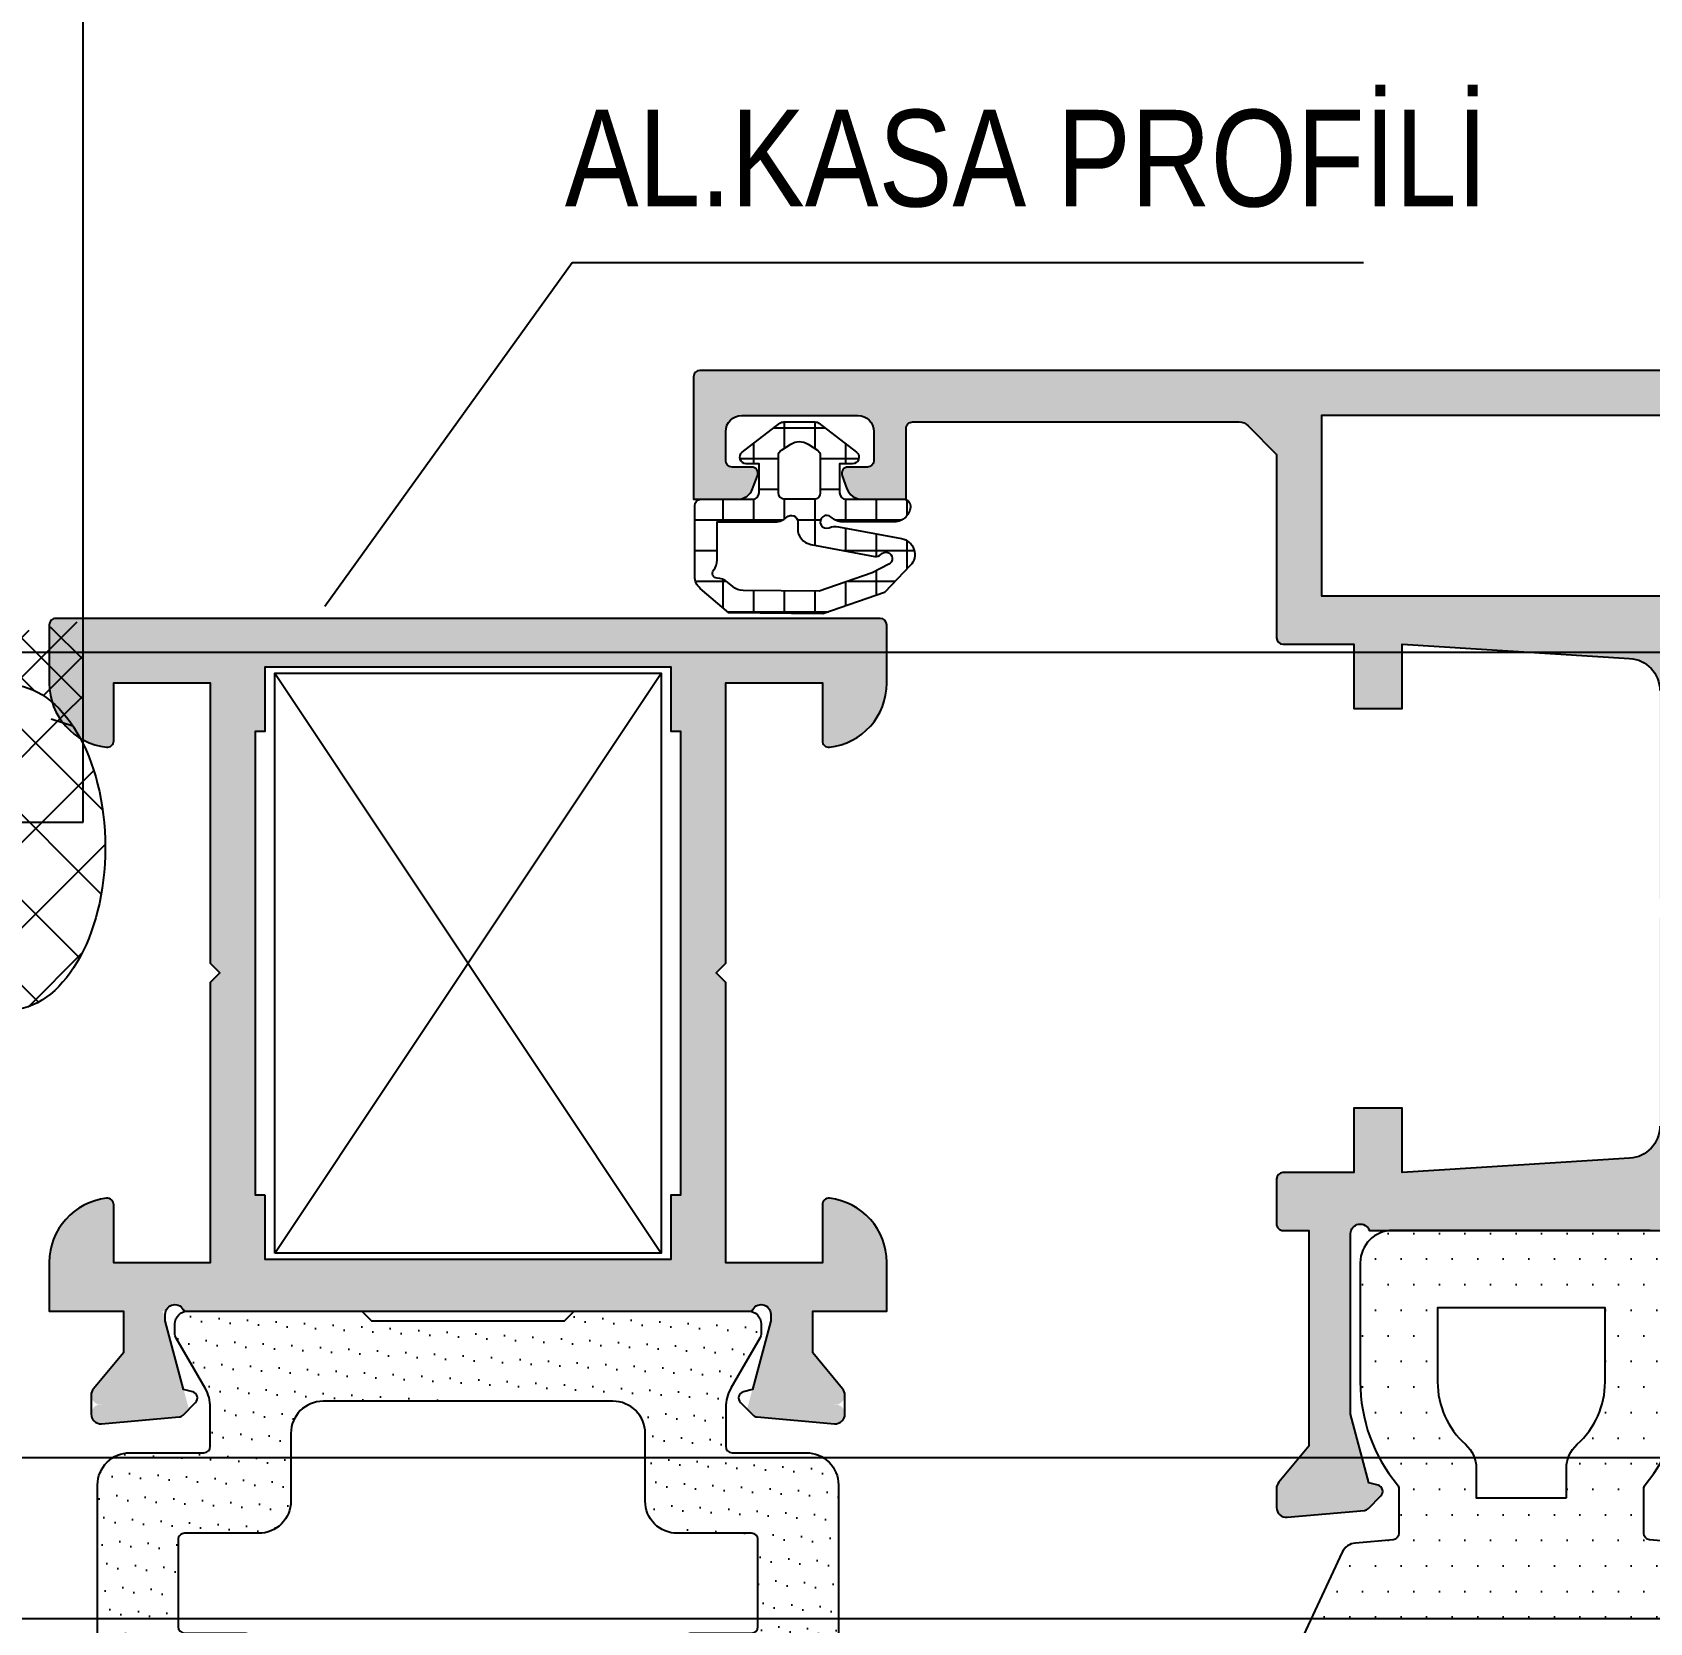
# Model space of a CAD drawing. Header units: inches. Extents: x 21 to 32698, y 13 to 3712.
# Drawn here: x 9765.4 to 9770.42, y 966.57 to 971.51 of the extents above; entities that cross this region are included whole.
import ezdxf

# ---------------------------------------------------------------- set-up
doc = ezdxf.new("R2010")
doc.units = ezdxf.units.IN
doc.header["$MEASUREMENT"] = 0
doc.set_wipeout_variables(frame=1)
for name, color, linetype, lineweight in [('Z_MİM_-KM-GLAZ', 8, 'Continuous', 25), ('Z_MİM_-KM-IZO-THERMAL', 8, 'Continuous', 25), ('Z_MİM_-KM-PAINT', 8, 'Continuous', 25), ('Z_MİM_-KM-WALL-PLASTER', 8, 'Continuous', 25), ('Z_MİM_1', 8, 'Continuous', 25), ('Z_MİM_aksesuar_k', 8, 'Continuous', 25), ('Z_MİM_ALUMINIUM', 8, 'Continuous', 25), ('Z_MİM_fitiller_k', 8, 'Continuous', 25), ('Z_MİM_hatch_k', 8, 'Continuous', 25), ('Z_MİM_MYM.YAZI', 8, 'Continuous', 25), ('Z_MİM_PROFIL', 8, 'Continuous', 25)]:
    doc.layers.add(name, color=color, linetype=linetype, lineweight=lineweight)
doc.styles.get("Standard").update_dxf_attribs({"font": 'arial.ttf'})

# ---------------------------------------------------------------- blocks, each defined once
blk = doc.blocks.new('ANK-1')
for points in [[(65, -130.2737574382918), (65, -5)], [(60, -130.2737574382918), (65, -130.2737574382918)]]:
    blk.add_lwpolyline(points)
blk = doc.blocks.new('*U220')
blk.add_lwpolyline([(24.5656046885997, 0), (0, 0), (-7.675635083337912, -10.66724873635096)])
blk = doc.blocks.new('-KM-AL1 150_900')
blk.add_wipeout([(151.48787765189405, -34.020015651829965), (151.72578753232278, -15.47991156819623), (149.45002251653852, -15.450016401351206), (149.45002251649908, 7.149983598684599), (9.450022516542688, 7.149983599164699), (9.450022516542688, -15.450016401351206), (7.397848611566587, -15.450016401351206), (7.567335590771805, -34.0610793052372)])
at = {"layer": 'Z_MİM_1'}
h = blk.add_hatch(dxfattribs=at)
h.set_pattern_fill('ANSI37', color=256, scale=0.7000000000000001, angle=-1.27e-14, style=0)
h.set_pattern_definition([(44.99999999999999, (9420.429662722381, -13506.58950068867), (-0.0618718433538229, 0.0618718433538229), []), (134.9999999999999, (9420.429662722381, -13506.58950068867), (-0.0618718433538229, -0.0618718433538229), [])])
edge = h.paths.add_edge_path()
edge.add_line((17.69353063370363, -27.8511149832093), (17.69353063370363, -28.86111498321863))
edge.add_line((17.69353063370363, -28.86111498319497), (17.82239042192959, -28.86111498319497))
edge.add_ellipse((18.06146685888961, -28.55605310115971), major_axis=(1e-16, 0.504999999998836), ratio=0.5940594059419638, start_angle=332.17248997914265, end_angle=501.9142660721264, ccw=False)
edge.add_line((18.26073407319199, -28.1785486563158), (18.29353063369926, -28.15662190588682))
edge.add_line((18.29353063370217, -28.15662190588682), (18.29353063370217, -27.85111498318638))
edge.add_arc((17.99353063369926, -26.67995711612002), 1.208970946550559, 255.6322347219965, 284.3677652780036, ccw=False)
h = blk.add_hatch(dxfattribs=at)
h.set_pattern_fill('NET', color=256, scale=1.5, angle=44.99999999999999, style=0)
h.set_pattern_definition([(44.99999999999999, (9420.429662722381, -13506.58950068867), (-0.1325825214724776, 0.1325825214724777), []), (134.9999999999999, (9420.429662722381, -13506.58950068867), (-0.1325825214724777, -0.1325825214724776), [])])
edge = h.paths.add_edge_path()
edge.add_ellipse((18.06146685888961, -28.55605310115971), major_axis=(1e-16, 0.504999999998836), ratio=0.5940594059419638, start_angle=0, end_angle=360)
at = {"layer": 'Z_MİM_hatch_k'}
h = blk.add_hatch(color=256, dxfattribs=at)
h.paths.add_polyline_path([(21.99767276922648, -29.58525711885159, -0.4142135623743853), (22.01767276921601, -29.56525711883296), (22.237672769239, -29.56525711883296), (22.237672769239, -29.36525711883314), (22.38767276924045, -29.36525711883314), (22.38767276924045, -29.56525711883296), (23.09391059785412, -29.52111725453779, 0.3960474615045025), (23.18767276923609, -29.4213119966953), (23.18767276923609, -28.77525711884209), (23.21767276922037, -28.7452571188378), (23.18767276923609, -28.7152571188335), (23.18767276923609, -28.06920224098031, 0.3960474615045866), (23.09391059785412, -27.96939698313781), (22.38767276924045, -27.92525711884264), (22.38767276924045, -28.12525711884246), (22.237672769239, -28.12525711884246), (22.237672769239, -27.92525711884264), (22.01767276921601, -27.92525711884264, -0.4142135623733866), (21.99767276922648, -27.90525711882401), (21.99767276922648, -27.33590314062804), (21.91006507478596, -27.24715615651077, 0.2005918409503813), (21.88159867497597, -27.23525711885213), (20.86767276922183, -27.23525711885213, 0.4142135623729704), (20.84767276922503, -27.25525711882347), (20.84767276922503, -27.47525711884283), (20.7109175905207, -27.47525711884283, -0.3129018860482702), (20.66408398105705, -27.4427674878898), (20.64893932543055, -27.40226126646577, -0.5233430778442651), (20.66767276921746, -27.37525711884245), (20.72767276922968, -27.37525711884245, 0.4142135623730534), (20.74767276922648, -27.35525711882383), (20.74767276922648, -27.26525711883278, 0.4142135623731284), (20.69767276922357, -27.21525711883352), (20.33767276923754, -27.21525711883352, 0.4142135623730951), (20.28767276923463, -27.26525711883278), (20.28767276923463, -27.35525711882383, 0.4142135623730533), (20.30767276923143, -27.37525711884245), (20.36767276922183, -27.37525711884245, -0.5233430778442015), (20.38640621300146, -27.40226126646577), (20.37126155738224, -27.4427674878898, -0.3129018860484408), (20.32442794791859, -27.47525711884283), (20.21267276923754, -27.47525711884283), (20.18767276923609, -27.47525711884283), (20.18767276923609, -27.09525711883816, -0.4142135623730533), (20.20767276923288, -27.07525711884227), (25.11767276922183, -27.07525711884227, -0.4142135623733615), (25.21767276922037, -27.17525711884264), (25.21767276922037, -29.73525711885213, -0.4142135623727209), (25.19767276922357, -29.75525711882347), (25.09767276922503, -29.75525711882347, -0.4142135623736778), (25.07767276922823, -29.73525711885213), (25.07767276922823, -29.70525711882419), (24.81767276921893, -29.70525711882419, 0.4142135623736778), (24.79767276922212, -29.72525711884282), (24.79767276922212, -30.01525711883278, 0.4142135623730533), (24.81767276921893, -30.03525711885141), (25.07767276922823, -30.03525711885141), (25.07767276922823, -29.9652571188335, -0.5773502691897316), (25.10767276923434, -29.94793661076528), (25.20767276923289, -30.00567163769574, -0.2679491924312232), (25.21767276922037, -30.02299214574032), (25.21767276922037, -30.07525711884227, -0.4142135623730453), (25.11767276922183, -30.17525711884264), (24.04767276922212, -30.17525711884264, -0.4142135623731117), (23.99767276922649, -30.12525711884246), (23.99767276922649, -30.06525711883296, -0.4142135623731117), (24.04767276922212, -30.01525711883278), (24.24767276922648, -30.01525711883278, 0.4142135623730951), (24.29767276922212, -29.9652571188335), (24.29767276922212, -29.79525711883798, 0.4142135623730951), (24.24767276922648, -29.7452571188378), (23.41767276923929, -29.7452571188378), (23.41767276921746, -30.41527261662305), (23.51071940761176, -30.52692858269893, -0.1754523787632294), (23.517672769216, -30.54613411468927), (23.517672769216, -30.60525711882383, -0.4400105308894401), (23.48505809694325, -30.6351429597753), (23.24486254787189, -30.61412857221876, -0.1763269807094836), (23.23246352710703, -30.60834681387496), (23.19342258606048, -30.56930587282841, -0.5731460964500097), (23.20240051917062, -30.53598004344804), (23.23055585457769, -30.52843584407128), (23.28767276923463, -30.31527261662268), (23.28767276923463, -29.75525711882347, 0.8430389970997245), (23.22938849798811, -29.7452571188378), (22.28595704048348, -29.7452571188378, 0.8430389971046679), (22.2276727692297, -29.75525711882347), (22.2276727692297, -30.31527261662268), (22.28478968388663, -30.52843584407128), (22.31294501927187, -30.53598004344804, -0.5731460964762374), (22.32192295241111, -30.56930587282841), (22.28288201133546, -30.60834681387496, -0.1763269807102946), (22.2704829905706, -30.61412857221876), (22.03028744149924, -30.6351429597753, -0.4400105308908727), (21.99767276922648, -30.60525711882383), (21.99767276922648, -30.54613411468927, -0.1754523787637969), (22.00462613083074, -30.52692858269893), (22.09767276922503, -30.41527261662305), (22.09767276922503, -29.7452571188378), (22.01767276921601, -29.7452571188378, -0.4142135623731784), (21.99767276922648, -29.72525711884282)])
h.paths.add_polyline_path([(25.07767276922823, -29.56525711883296), (25.07767276922823, -27.31525711883296), (24.89767276922066, -27.31525711883296), (24.89767276922066, -27.21525711883352), (22.13767276924045, -27.21525711883352), (22.13767276924045, -27.77525711884209), (23.33767276923754, -27.77525711884209), (23.38767276924045, -27.77525711884209), (23.38767276924045, -27.92525711884264), (23.33767276923754, -27.92525711884264), (23.33767276923754, -28.40525711882401), (23.38767276924045, -28.44525711883762), (23.38767276924045, -29.04525711883798), (23.33767276923754, -29.08525711885159), (23.33767276923754, -29.51525711883278, 0.4142135623730951), (23.38767276924045, -29.56525711883296), (24.24767276922648, -29.56525711883296, -0.4142135623730951), (24.4576727692329, -29.77525711884209), (24.4576727692329, -30.01525711883278, 0.4142135623732617), (24.4776727692297, -30.03525711885141), (24.65767276922998, -30.03525711885141), (24.65767276922998, -29.72525711884282, -0.4142135623732793), (24.81767276921893, -29.56525711883296)], flags=16)
h = blk.add_hatch(dxfattribs=at)
h.set_pattern_fill('NET', color=256, scale=0.03, angle=180, style=0)
h.set_pattern_definition([(180, (171.1063982620908, -18.03430077853136), (0, -0.09525), []), (270, (171.1063982620908, -18.03430077853136), (0.09525, 0), [])])
h.paths.add_polyline_path([(20.63789631640975, -27.56049416987663), (20.8338569435582, -27.59751135530405, -0.5944865116578086), (20.86077207422932, -27.68113659406572), (20.78108018618514, -27.7647604013373), (20.58928265720897, -27.83080158671783), (20.29692671786325, -27.82831789649117), (20.20875192529638, -27.7523713635328, -0.2183144970100781), (20.19138258172461, -27.71448679857895), (20.19138258172461, -27.4952571188378, -0.4142135623729288), (20.21138258172141, -27.47525711884283), (20.3713825817249, -27.47525711884283, 0.4142135623730951), (20.3913825817217, -27.45525711882419), (20.3913825817217, -27.36499011936121), (20.3513684931022, -27.36499011936121, -0.7159756949307488), (20.33916751791549, -27.32914284184062), (20.45571752706019, -27.23940984127603, -0.1655176740834616), (20.4679185022178, -27.23525711885213), (20.5648466591083, -27.23525711885213, -0.1655176740834346), (20.57704763424408, -27.23940984127603), (20.69359764343244, -27.32914284184062, -0.7159756936610159), (20.68139666824572, -27.36499011936121), (20.6413825817217, -27.36499011936121), (20.6413825817217, -27.45525711882419, 0.4142135623734281), (20.6613825817185, -27.47525711884283), (20.84138258172607, -27.47525711884283, -0.4142135623730951), (20.86138258171559, -27.4952571188378, -0.4142135623726955), (20.81138258171995, -27.54525711883798), (20.65009625233506, -27.54525711883798, -0.1962615682792798), (20.61510354171332, -27.53097140454247, 1.871961859898707), (20.60896615438105, -27.56364801780274, -0.1487263861573224)])
h.paths.add_polyline_path([(20.45138258173393, -27.45525711882419), (20.45138258173393, -27.33947358192381, -0.2558587809014081), (20.46060921599565, -27.32262322314091), (20.48944916623441, -27.30418424890832, -0.2923544259045582), (20.54331599384022, -27.30418424848904), (20.5721559472222, -27.32262322395583, -0.255858784440365), (20.58138258171675, -27.33947358290152), (20.58138258171675, -27.45525711882419, -0.4142135623732618), (20.56138258171996, -27.47525711884283), (20.47138258173072, -27.47525711884283, -0.4142135623732617)], flags=16)
h.paths.add_polyline_path([(20.44211666263436, -27.54525711883798, 0.1962615682788122), (20.47710937324882, -27.53097140454247, -0.6644946977399512), (20.51110645747394, -27.54525711883798), (20.51110645747394, -27.56634218683939, 0.3605289811329698), (20.551825537681, -27.61547328215511), (20.75068678670505, -27.6530383983436, 0.267949192432615), (20.76956248132774, -27.64642718420783, -1.211390954129234), (20.79394874617719, -27.67721488425014), (20.74216868465737, -27.70412525809843), (20.57785788849287, -27.76070200237882), (20.34149551366863, -27.75869400171087, -0.1774617136564736), (20.30928961355676, -27.74658037089285), (20.29285186485504, -27.73242224259775, 0.1750456677981247), (20.26111457250954, -27.72031478919507, -0.6290754239188581), (20.24984421949193, -27.69573249812675, 0.1750448668970904), (20.26138258171704, -27.66378406435706), (20.26138258171704, -27.54525711883798)], flags=16)
h = blk.add_hatch(dxfattribs=at)
h.set_pattern_fill('DOTS', color=256, scale=0.05, angle=180, style=0)
h.set_pattern_definition([(180, (147.1758220096381, 41.39300608247959), (-0.0396875, -0.079375), [0, -0.079375])])
h.paths.add_polyline_path([(23.25767276923579, -29.84525711883816, 0.414213562373041), (23.15767276922997, -29.7452571188378), (22.35767276923434, -29.7452571188378, 0.4142135623731035), (22.2576727692358, -29.84525711883816), (22.2576727692358, -30.21525711883351, 0.1787385444025312), (22.37767276923114, -30.54021865502456), (22.37767276923114, -30.70358374231), (22.24256688033347, -30.71540397596982, 0.2679491924310282), (22.20160927812685, -30.74408279778891), (21.95537249206973, -31.27213928951369), (21.93916886242369, -31.50386198936486, 0.4348123749606509), (21.9591201434232, -31.52525711884209), (22.47418524185923, -31.52525711884209), (22.47742980779731, -31.61829053746078, -0.0174323377389623), (22.47767276922969, -31.62525711884246), (22.50618548903731, -32.44281973196667, -0.4504671536902645), (22.48633456601238, -32.46525711883351), (22.45599655169645, -32.46525711883351, 0.7914183192455839), (22.43363587193016, -32.55997847838353), (22.52625699633063, -32.60628904058104), (22.58782184618031, -33.10769450571843, 0.3788661086957765), (22.60767276923434, -33.12525711884246), (22.83767276921571, -33.12525711884246, 1.732050807568115), (22.79437149903242, -33.05025711884264, -0.3003468456356188), (22.79767276922212, -32.9952571188378), (22.79767276922212, -32.70208969186479, -0.8916132443370955), (23.3113112691135, -32.5538823555271), (23.22613782236294, -32.84859875499297, 0.8106467724722797), (23.32974161068705, -32.90382437541121), (23.47427721355052, -32.73157355145577, 0.1763269807083805), (23.49767276922648, -32.66729479050719), (23.49767276922648, -32.26525711883278), (23.29767276922212, -32.26525711883278), (23.29767276922212, -30.7633984871718, 0.3888787318531033), (23.25203055635211, -30.71358875227634), (23.13767276924045, -30.70358374231), (23.13767276924045, -30.54021865502456, 0.1787385444028195), (23.25767276923579, -30.21525711883351)])
h.paths.add_polyline_path([(22.89767276922066, -30.57525711884228), (22.89767276922066, -30.43434614183389, 0.2559241411156327), (23.01767276921601, -30.21525711883351), (23.01767276921601, -29.98525711885213), (22.49767276922648, -29.98525711885213), (22.49767276922648, -30.21525711883351, 0.2559241411159481), (22.61767276922183, -30.43434614183389), (22.61767276922183, -30.57525711884228)], flags=16)
h.paths.add_polyline_path([(23.05767276923143, -30.97525711884282), (23.05767276923143, -32.17525711884264), (22.90001469939307, -32.17525711884264, 0.1052949977747392), (22.71767276922037, -32.28350791321555), (22.71767276922037, -30.97525711884282)], flags=16)
h.paths.add_polyline_path([(22.56767276921892, -30.97525711884282), (22.56767276921892, -31.28525711885141), (22.21406624837255, -31.28525711885141), (22.35862162239209, -30.97525711884282)], flags=16)
h = blk.add_hatch(dxfattribs=at)
h.set_pattern_fill('DOTS', color=256, scale=0.05, angle=240, style=0)
h.set_pattern_definition([(239.9999999999999, (578.5041187856839, 28.59461360335809), (0.0488970164253898, -0.0740578832126949), [0, -0.0793749999999999])])
h.paths.add_polyline_path([(20.39365353133326, -30.07901356227649, 0.1316524975871452), (20.39767276922066, -30.06401356228617), (20.39767276922066, -30.03525711882867, 0.4142135623732619), (20.35767276921252, -29.99525711881415), (19.81767276921891, -29.99525711881415), (19.7876727692128, -30.02525711881935), (19.18767276921426, -30.02525711881935), (19.15767276920815, -29.99525711881415), (18.61767276922183, -29.99525711881415, 0.414213562373183), (18.57767276922823, -30.03525711882867), (18.57767276922823, -30.06401356228617, 0.1316524975877682), (18.58169200709381, -30.07901356227649), (18.63725825036818, -30.17525711881899), (18.67159581767191, -30.23473152998395, -0.1316524975876276), (18.68767276921426, -30.2947315299698), (18.68767276921426, -30.41525711880968, -0.4142135623730951), (18.66767276921746, -30.43525711882831), (18.43767276921426, -30.43525711882831, 0.4142135623730951), (18.33767276921571, -30.53525711882868), (18.33767276921571, -31.27970476733026, 0.2360679774991102), (18.35767276921251, -31.31525711881022), (18.47767276922968, -31.31525711881022, 0.4142135623733448), (18.49767276922648, -31.29525711881433), (18.49767276922648, -31.19525711881488), (18.68767276921426, -31.19525711881488), (18.68767276921426, -31.49525711881415), (18.68767276921426, -31.79525711881434), (18.49767276922648, -31.79525711881434), (18.49767276922648, -31.69525711881488, 0.4142135623731783), (18.47767276922968, -31.67525711881899), (18.35767276921251, -31.67525711881899, 0.4142135623730951), (18.33767276921571, -31.69525711881488), (18.33767276921571, -31.85525711880018, 0.4142135623731785), (18.43767276921426, -31.95525711880055), (18.66767276921746, -31.95525711880055, -0.4142135623728453), (18.68767276921426, -31.97525711881918), (18.68767276921426, -32.09578270765906, -0.1316524975872562), (18.67159581767191, -32.15578270764581), (18.63725825036818, -32.21525711880986), (18.58169200709381, -32.31150067535236, 0.1316524975874051), (18.57767276922823, -32.32650067534269), (18.57767276922823, -32.35525711880018, 0.4142135623731049), (18.61767276922183, -32.3952571188147), (19.15767276920815, -32.3952571188147), (19.18767276921426, -32.3652571188095), (19.7876727692128, -32.3652571188095), (19.81767276921891, -32.3952571188147), (20.35767276921252, -32.3952571188147, 0.4142135623733866), (20.39767276922066, -32.35525711880018), (20.39767276922066, -32.32650067534269, 0.1316524975877924), (20.39365353133326, -32.31150067535236), (20.33808728806616, -32.21525711880986), (20.30374972075515, -32.15578270764581, -0.1316524975878021), (20.2876727692128, -32.09578270765906), (20.2876727692128, -31.97525711881918, -0.4142135623730949), (20.3076727692096, -31.95525711880055), (20.53767276921281, -31.95525711880055, 0.4142135623731451), (20.63767276921135, -31.85525711880018), (20.63767276921135, -31.69525711881488, 0.4142135623730951), (20.61767276922183, -31.67525711881899), (20.49767276922648, -31.67525711881899, 0.4142135623735113), (20.47767276922968, -31.69525711881488), (20.47767276922968, -31.79525711881434), (20.2876727692128, -31.79525711881434), (20.2876727692128, -31.49525711881415), (20.2876727692128, -31.19525711881488), (20.47767276922968, -31.19525711881488), (20.47767276922968, -31.29525711881433, 0.4142135623733449), (20.49767276922648, -31.31525711881022), (20.61767276922183, -31.31525711881022, 0.236067977499421), (20.63767276921135, -31.27970476733026), (20.63767276921135, -30.53525711882868, 0.4142135623731618), (20.53767276921281, -30.43525711882831), (20.3076727692096, -30.43525711882831, -0.4142135623730118), (20.2876727692128, -30.41525711880968), (20.2876727692128, -30.2947315299698, -0.1316524975870652), (20.30374972075515, -30.23473152998395), (20.33808728806616, -30.17525711881899)])
h.paths.add_polyline_path([(19.93767276921426, -30.27525711881935, -0.4142135623730951), (20.0376727692128, -30.37525711881881), (20.0376727692128, -30.58525711882885, 0.4142135623731618), (20.13767276921135, -30.68525711882831), (20.36767276922183, -30.68525711882831, -0.4142135623734279), (20.38767276921135, -30.70525711880055), (20.38767276921135, -30.97525711881917, -0.4142135623734279), (20.36767276922183, -30.99525711881415), (20.18767276921426, -30.99525711881415, 0.4142135623731284), (20.08767276921572, -31.09525711881452), (20.08767276921572, -32.09525711881453, -0.4142135623734279), (20.06767276921892, -32.11525711880951), (18.90767276920815, -32.11525711880951, -0.4142135623731784), (18.88767276921135, -32.09525711881453), (18.88767276921135, -31.09525711881452, 0.4142135623731284), (18.7876727692128, -30.99525711881415), (18.60767276921251, -30.99525711881415, -0.4142135623732616), (18.58767276921571, -30.97525711881917), (18.58767276921571, -30.70525711880055, -0.4142135623734279), (18.60767276921251, -30.68525711882831), (18.83767276921571, -30.68525711882831, 0.4142135623731618), (18.93767276921426, -30.58525711882885), (18.93767276921426, -30.37525711881881, -0.4142135623730951), (19.0376727692128, -30.27525711881935)], flags=16)
h = blk.add_hatch(dxfattribs=at)
h.set_pattern_fill('DOTS', color=256, scale=0.05, angle=59.99999999999997, style=0)
h.set_pattern_definition([(59.99999999999997, (-372.1088670598765, -101.7687785534699), (-0.0488970164253898, 0.0740578832126949), [0, -0.079375])])
h.paths.add_polyline_path([(20.39365353133326, -30.07901356227649, 0.1316524975871452), (20.39767276922066, -30.06401356228617), (20.39767276922066, -30.03525711882867, 0.4142135623732619), (20.35767276921252, -29.99525711881415), (19.81767276921891, -29.99525711881415), (19.7876727692128, -30.02525711881935), (19.18767276921426, -30.02525711881935), (19.15767276920815, -29.99525711881415), (18.61767276922183, -29.99525711881415, 0.414213562373183), (18.57767276922823, -30.03525711882867), (18.57767276922823, -30.06401356228617, 0.1316524975877682), (18.58169200709381, -30.07901356227649), (18.63725825036818, -30.17525711881899), (18.67159581767191, -30.23473152998395, -0.1316524975876276), (18.68767276921426, -30.2947315299698), (18.68767276921426, -30.41525711880968, -0.4142135623730951), (18.66767276921746, -30.43525711882831), (18.43767276921426, -30.43525711882831, 0.4142135623730951), (18.33767276921571, -30.53525711882868), (18.33767276921571, -31.27970476733026, 0.2360679774991102), (18.35767276921251, -31.31525711881022), (18.47767276922968, -31.31525711881022, 0.4142135623733448), (18.49767276922648, -31.29525711881433), (18.49767276922648, -31.19525711881488), (18.68767276921426, -31.19525711881488), (18.68767276921426, -31.49525711881415), (18.68767276921426, -31.79525711881434), (18.49767276922648, -31.79525711881434), (18.49767276922648, -31.69525711881488, 0.4142135623731783), (18.47767276922968, -31.67525711881899), (18.35767276921251, -31.67525711881899, 0.4142135623730951), (18.33767276921571, -31.69525711881488), (18.33767276921571, -31.85525711880018, 0.4142135623731785), (18.43767276921426, -31.95525711880055), (18.66767276921746, -31.95525711880055, -0.4142135623728453), (18.68767276921426, -31.97525711881918), (18.68767276921426, -32.09578270765906, -0.1316524975872562), (18.67159581767191, -32.15578270764581), (18.63725825036818, -32.21525711880986), (18.58169200709381, -32.31150067535236, 0.1316524975874051), (18.57767276922823, -32.32650067534269), (18.57767276922823, -32.35525711880018, 0.4142135623731049), (18.61767276922183, -32.3952571188147), (19.15767276920815, -32.3952571188147), (19.18767276921426, -32.3652571188095), (19.7876727692128, -32.3652571188095), (19.81767276921891, -32.3952571188147), (20.35767276921252, -32.3952571188147, 0.4142135623733866), (20.39767276922066, -32.35525711880018), (20.39767276922066, -32.32650067534269, 0.1316524975877924), (20.39365353133326, -32.31150067535236), (20.33808728806616, -32.21525711880986), (20.30374972075515, -32.15578270764581, -0.1316524975878021), (20.2876727692128, -32.09578270765906), (20.2876727692128, -31.97525711881918, -0.4142135623730949), (20.3076727692096, -31.95525711880055), (20.53767276921281, -31.95525711880055, 0.4142135623731451), (20.63767276921135, -31.85525711880018), (20.63767276921135, -31.69525711881488, 0.4142135623730951), (20.61767276922183, -31.67525711881899), (20.49767276922648, -31.67525711881899, 0.4142135623735113), (20.47767276922968, -31.69525711881488), (20.47767276922968, -31.79525711881434), (20.2876727692128, -31.79525711881434), (20.2876727692128, -31.49525711881415), (20.2876727692128, -31.19525711881488), (20.47767276922968, -31.19525711881488), (20.47767276922968, -31.29525711881433, 0.4142135623733449), (20.49767276922648, -31.31525711881022), (20.61767276922183, -31.31525711881022, 0.236067977499421), (20.63767276921135, -31.27970476733026), (20.63767276921135, -30.53525711882868, 0.4142135623731618), (20.53767276921281, -30.43525711882831), (20.3076727692096, -30.43525711882831, -0.4142135623730118), (20.2876727692128, -30.41525711880968), (20.2876727692128, -30.2947315299698, -0.1316524975870652), (20.30374972075515, -30.23473152998395), (20.33808728806616, -30.17525711881899)])
h.paths.add_polyline_path([(19.93767276921426, -30.27525711881935, -0.4142135623730951), (20.0376727692128, -30.37525711881881), (20.0376727692128, -30.58525711882885, 0.4142135623731618), (20.13767276921135, -30.68525711882831), (20.36767276922183, -30.68525711882831, -0.4142135623734279), (20.38767276921135, -30.70525711880055), (20.38767276921135, -30.97525711881917, -0.4142135623734279), (20.36767276922183, -30.99525711881415), (20.18767276921426, -30.99525711881415, 0.4142135623731284), (20.08767276921572, -31.09525711881452), (20.08767276921572, -32.09525711881453, -0.4142135623734279), (20.06767276921892, -32.11525711880951), (18.90767276920815, -32.11525711880951, -0.4142135623731784), (18.88767276921135, -32.09525711881453), (18.88767276921135, -31.09525711881452, 0.4142135623731284), (18.7876727692128, -30.99525711881415), (18.60767276921251, -30.99525711881415, -0.4142135623732616), (18.58767276921571, -30.97525711881917), (18.58767276921571, -30.70525711880055, -0.4142135623734279), (18.60767276921251, -30.68525711882831), (18.83767276921571, -30.68525711882831, 0.4142135623731618), (18.93767276921426, -30.58525711882885), (18.93767276921426, -30.37525711881881, -0.4142135623730951), (19.0376727692128, -30.27525711881935)], flags=16)
at = {"layer": 'Z_MİM_PROFIL'}
h = blk.add_hatch(color=256, dxfattribs=at)
h.paths.add_polyline_path([(18.20767276921106, -27.84525711883816, 0.4142135623732617), (18.18767276921426, -27.8652571188095), (18.18767276921426, -28.04637168061891, 0.3819660112502642), (18.36545054698945, -28.24513327863952, 0.4472135954991093), (18.38767276921135, -28.22525711881917), (18.38767276921135, -28.04525711883798), (18.68767089508765, -28.04525711883798), (18.68767089508765, -28.91525711880968), (18.71767089509376, -28.94525711883762), (18.68767089508765, -28.97525711881917), (18.68767089508765, -29.84525711883816), (18.38767183216259, -29.84525711883816), (18.38767183216259, -29.66525711880968, 0.4472135954974505), (18.3654496099407, -29.64538095903572, 0.3819660112500162), (18.1876718321655, -29.84414255700995), (18.1876718321655, -29.9952571188378), (18.41767276921746, -29.9952571188378), (18.41767276921746, -30.12525711881881), (18.32462613082316, -30.2369130848956, 0.697699270894582), (18.3527833068365, -30.28568011897642, 1.138358678201204), (18.35028744149895, -30.34512746197197), (18.59048299056303, -30.32411307441544, 0.1763269807108909), (18.60288201133517, -30.31833131607164), (18.62127372017858, -30.29993960725096), (18.53963429344003, -29.99525711881415), (18.54938849798054, -29.99525711881415, -0.7071067809776304), (18.60595704045408, -29.99525711881415), (19.48767276921717, -29.99525711881415), (20.36938849797298, -29.99525711881415, -0.8430389969828516), (20.42767276922678, -30.00525711882346), (20.42767276922678, -30.02525711881935), (20.35407181827759, -30.29993960725096), (20.37246352709189, -30.31833131607164, 0.1763269807109572), (20.38486254786403, -30.32411307441544), (20.62505809693539, -30.34512746197197, 1.138358678200399), (20.62256223159784, -30.28568011897642, 0.6976992708927278), (20.6507194076039, -30.2369130848956), (20.5576727692096, -30.12525711881881), (20.5576727692096, -29.9952571188378), (20.78767370629066, -29.9952571188378), (20.78767370629066, -29.84414255700995, 0.3819660112499836), (20.60989592851547, -29.64538095903572, 0.4472135954974505), (20.5876737062863, -29.66525711880968), (20.5876737062863, -29.84525711883816), (20.28767464336124, -29.84525711883816), (20.28767464333942, -28.97525711881917), (20.2576746433333, -28.94525711883762), (20.28767464333942, -28.91525711880968), (20.28767464333942, -28.04525711883798), (20.58767276921571, -28.04525711883798), (20.58767276921571, -28.22525711881917, 0.4472135954991093), (20.60989499143762, -28.24513327863952, 0.3819660112501177), (20.78767276921281, -28.04637168061891), (20.78767276921281, -27.8652571188095, 0.4142135623717632), (20.76767276921601, -27.84525711883816), (19.48767276921717, -27.84525711883816)])
h.paths.add_polyline_path([(18.85767089508589, -29.83525711882885), (19.48767276921717, -29.83525711882885), (20.11767464334116, -29.83525711882885), (20.11767464334116, -29.63525711882812), (20.14767464334727, -29.63525711882812), (20.14767464334727, -28.19525711883762), (20.11767464334116, -28.19525711883762), (20.11767464334116, -27.9952571188378), (19.48767276921717, -27.9952571188378), (18.85767089508589, -27.9952571188378), (18.85767089508589, -28.19525711883762), (18.82767089507979, -28.19525711883762), (18.82767089507979, -29.63525711882812), (18.85767089508589, -29.63525711882812)], flags=16)
h = blk.add_hatch(color=256, dxfattribs=at)
h.paths.add_polyline_path([(18.20767276921106, -27.84525711883816, 0.4142135623732617), (18.18767276921426, -27.8652571188095), (18.18767276921426, -28.04637168061891, 0.3819660112502642), (18.36545054698945, -28.24513327863952, 0.4472135954991093), (18.38767276921135, -28.22525711881917), (18.38767276921135, -28.04525711883798), (18.68767089508765, -28.04525711883798), (18.68767089508765, -28.91525711880968), (18.71767089509376, -28.94525711883762), (18.68767089508765, -28.97525711881917), (18.68767089508765, -29.84525711883816), (18.38767183216259, -29.84525711883816), (18.38767183216259, -29.66525711880968, 0.4472135954974505), (18.3654496099407, -29.64538095903572, 0.3819660112500162), (18.1876718321655, -29.84414255700995), (18.1876718321655, -29.9952571188378), (18.41767276921746, -29.9952571188378), (18.41767276921746, -30.12525711881881), (18.32462613082316, -30.2369130848956, 0.697699270894582), (18.3527833068365, -30.28568011897642, 1.138358678201204), (18.35028744149895, -30.34512746197197), (18.59048299056303, -30.32411307441544, 0.1763269807108909), (18.60288201133517, -30.31833131607164), (18.62127372017858, -30.29993960725096), (18.53963429344003, -29.99525711881415), (18.54938849798054, -29.99525711881415, -0.7071067809776304), (18.60595704045408, -29.99525711881415), (19.48767276921717, -29.99525711881415), (20.36938849797298, -29.99525711881415, -0.8430389969828516), (20.42767276922678, -30.00525711882346), (20.42767276922678, -30.02525711881935), (20.35407181827759, -30.29993960725096), (20.37246352709189, -30.31833131607164, 0.1763269807109572), (20.38486254786403, -30.32411307441544), (20.62505809693539, -30.34512746197197, 1.138358678200399), (20.62256223159784, -30.28568011897642, 0.6976992708927278), (20.6507194076039, -30.2369130848956), (20.5576727692096, -30.12525711881881), (20.5576727692096, -29.9952571188378), (20.78767370629066, -29.9952571188378), (20.78767370629066, -29.84414255700995, 0.3819660112499836), (20.60989592851547, -29.64538095903572, 0.4472135954974505), (20.5876737062863, -29.66525711880968), (20.5876737062863, -29.84525711883816), (20.28767464336124, -29.84525711883816), (20.28767464333942, -28.97525711881917), (20.2576746433333, -28.94525711883762), (20.28767464333942, -28.91525711880968), (20.28767464333942, -28.04525711883798), (20.58767276921571, -28.04525711883798), (20.58767276921571, -28.22525711881917, 0.4472135954991093), (20.60989499143762, -28.24513327863952, 0.3819660112501177), (20.78767276921281, -28.04637168061891), (20.78767276921281, -27.8652571188095, 0.4142135623717632), (20.76767276921601, -27.84525711883816), (19.48767276921717, -27.84525711883816)])
h.paths.add_polyline_path([(18.85767089508589, -29.83525711882885), (19.48767276921717, -29.83525711882885), (20.11767464334116, -29.83525711882885), (20.11767464334116, -29.63525711882812), (20.14767464334727, -29.63525711882812), (20.14767464334727, -28.19525711883762), (20.11767464334116, -28.19525711883762), (20.11767464334116, -27.9952571188378), (19.48767276921717, -27.9952571188378), (18.85767089508589, -27.9952571188378), (18.85767089508589, -28.19525711883762), (18.82767089507979, -28.19525711883762), (18.82767089507979, -29.63525711882812), (18.85767089508589, -29.63525711882812)], flags=16)
blk.add_lwpolyline([(18.33767276921571, -31.27970476730752), (18.33767276921571, -30.53525711880502, -0.4142135623730951), (18.43767276921426, -30.43525711880557), (18.66767276921746, -30.43525711880557, 0.4142135623730951), (18.68767276921426, -30.41525711878694), (18.68767276921426, -30.2947315299698, 0.1316524975876276), (18.67159581767191, -30.2347315299603), (18.63725825036818, -30.17525711879625), (18.58169200709381, -30.07901356225375, -0.1316524975877682), (18.5776727692064, -30.06401356226252), (18.5776727692064, -30.03525711880502, -0.4142135623731831), (18.61767276922183, -29.99525711879142), (19.15767276920815, -29.99525711879142), (19.18767276921426, -30.02525711879571), (19.7876727692128, -30.02525711879571), (19.81767276921891, -29.99525711879142), (20.35767276921252, -29.99525711879142, -0.4142135623732619), (20.39767276922066, -30.03525711880502), (20.39767276922066, -30.06401356226252, -0.1316524975871452), (20.39365353133326, -30.07901356225375), (20.33808728803706, -30.17525711879625), (20.30374972075515, -30.2347315299603, 0.1316524975870652), (20.2876727692128, -30.2947315299698), (20.2876727692128, -30.41525711878694, 0.4142135623730118), (20.3076727692096, -30.43525711880557), (20.53767276921281, -30.43525711880557, -0.4142135623731618), (20.63767276921135, -30.53525711880502), (20.63767276921135, -31.27970476730752, -0.2360679774994211)], format="xyb")
blk.add_lwpolyline([(20.13767276921135, -30.68525711880557, -0.4142135623731618), (20.0376727692128, -30.5852571188052), (20.0376727692128, -30.37525711879607, 0.4142135623730951), (19.93767276921426, -30.27525711879571), (19.0376727692128, -30.27525711879571, 0.4142135623730951), (18.93767276921426, -30.37525711879607), (18.93767276921426, -30.5852571188052, -0.4142135623731618), (18.83767276921571, -30.68525711880557), (18.60767276921251, -30.68525711880557, 0.4142135623734279), (18.58767276921571, -30.70525711880055), (18.58767276921571, -30.97525711879554, 0.4142135623732616), (18.60767276921251, -30.99525711879142), (18.7876727692128, -30.99525711879142, -0.4142135623731284), (18.88767276921135, -31.09525711879087), (18.88767276921135, -32.09525711879087, 0.4142135623731784), (18.90767276920815, -32.11525711878676), (20.06767276921892, -32.11525711878676, 0.4142135623734279), (20.08767276921572, -32.09525711879087), (20.08767276921572, -31.09525711879087, -0.4142135623731284), (20.18767276921426, -30.99525711879142), (20.36767276922183, -30.99525711879142, 0.4142135623734279), (20.38767276921135, -30.97525711879554), (20.38767276921135, -30.70525711880055, 0.4142135623734279), (20.36767276922183, -30.68525711880557)], format="xyb", close=True)
at = {"layer": 'Z_MİM_1'}
blk.add_line((18.19353063370363, -28.15662190588682), (18.26073407319199, -28.1785486563158), dxfattribs=at)
blk.add_line((18.19353063370363, -28.15662190588682), (18.26073407319199, -28.1785486563158), dxfattribs=at)
blk.add_ellipse((18.06146685888961, -28.55605310115971), major_axis=(1e-16, 0.504999999998836), ratio=0.5940594059419638, dxfattribs=at)
at = {"layer": 'Z_MİM_aksesuar_k'}
for p, q in [((18.88767089509201, -29.81525711883296), (20.08767464333505, -28.01525711883278)), ((18.88767089509201, -28.01525711883278), (20.08767464333505, -29.81525711883296)), ((18.88767089509201, -29.81525711883296), (20.08767464333505, -28.01525711883278)), ((18.88767089509201, -28.01525711883278), (20.08767464333505, -29.81525711883296))]:
    blk.add_line(p, q, dxfattribs=at)
blk.add_lwpolyline([(18.88767089509201, -29.81525711883296), (18.88767089509201, -28.01525711883278), (20.08767464333505, -28.01525711883278), (20.08767464333505, -29.81525711883296)], close=True, dxfattribs=at)
blk.add_lwpolyline([(18.88767089509201, -29.81525711883296), (18.88767089509201, -28.01525711883278), (20.08767464333505, -28.01525711883278), (20.08767464333505, -29.81525711883296)], close=True, dxfattribs=at)
at = {"layer": 'Z_MİM_ALUMINIUM', "elevation": 0.0016274945014006}
blk.add_lwpolyline([(16.71322697636788, -30.45001640133978), (142.1754084142521, -30.4500164014562)], dxfattribs=at)
at = {"layer": 'Z_MİM_fitiller_k'}
for points in [[(20.3913825817217, -27.45525711882419), (20.3913825817217, -27.36499011936121), (20.3513684931022, -27.36499011936121, -0.715975694295998), (20.33916751789366, -27.32914284184062), (20.45571752706019, -27.23940984127603, -0.1655176740834616), (20.4679185022178, -27.23525711885213), (20.5648466591083, -27.23525711885213, -0.1655176740834594), (20.57704763424408, -27.23940984127603), (20.69359764343244, -27.32914284184062, -0.7159756942959975), (20.6813966682239, -27.36499011936121), (20.6413825817217, -27.36499011936121), (20.6413825817217, -27.45525711882419, 0.414213562373761), (20.6613825817185, -27.47525711884283), (20.84138258172607, -27.47525711884283, -0.4142135623730951), (20.86138258171559, -27.4952571188378, -0.4142135623726955), (20.81138258171995, -27.54525711883798), (20.65009625233506, -27.54525711883798, -0.1962615682792799), (20.61510354171332, -27.53097140454247, 1.871961859898709), (20.60896615438105, -27.56364801780274, -0.1480780811280966), (20.63777162440238, -27.56047077922176, -0.0006343350210416), (20.63789631640975, -27.56049416987663), (20.8338569435582, -27.59751135530405, -0.5944865116576282), (20.86077207422932, -27.68113659406572), (20.78108018618514, -27.7647604013373), (20.58928265720897, -27.83080158671783), (20.29692671786325, -27.82831789649117), (20.20875192529638, -27.7523713635328, -0.2183144970098696), (20.19138258172461, -27.71448679857895), (20.19138258172461, -27.4952571188378, -0.4142135623729287), (20.21138258172141, -27.47525711884283), (20.3713825817249, -27.47525711884283, 0.4142135623727621)], [(20.48944916623441, -27.30418424890832, -0.2923544271904933), (20.54331599404395, -27.3041842486291), (20.5721559472222, -27.32262322395583, -0.2558587844405164), (20.58138258171675, -27.33947358290152), (20.58138258171675, -27.45525711882419, -0.4142135623735947), (20.56138258171996, -27.47525711884283), (20.47138258173072, -27.47525711884283, -0.4142135623729287), (20.45138258173393, -27.45525711882419), (20.45138258173393, -27.33947358192381, -0.2558587826855968), (20.46060921611206, -27.32262322307088)], [(20.79394874617719, -27.67721488425014), (20.74216868465737, -27.70412525809843), (20.57785788849287, -27.76070200237882), (20.34149551366863, -27.75869400171087, -0.1774617136563931), (20.30928961355676, -27.74658037089285), (20.29285186485504, -27.73242224259775, 0.1750456677981247), (20.26111457250954, -27.72031478919507, -0.6298062520605755), (20.2498643128929, -27.69570836048115, 0.0005234067189328), (20.24984422086709, -27.69573249647419, 0.1750448558318803), (20.26138258171704, -27.66378406435706), (20.26138258171704, -27.54525711883798), (20.44211666263436, -27.54525711883798, 0.1962615682788122), (20.47710937324882, -27.53097140454247, -0.664494697737288), (20.51110645747394, -27.54525711883798), (20.51110645747394, -27.56634218683939, 0.3605289811329165), (20.551825537681, -27.61547328215511), (20.75068678670505, -27.6530383983436, 0.267949192432615), (20.76956248132774, -27.64642718420783, -1.211390954128811)]]:
    blk.add_lwpolyline(points, format="xyb", close=True, dxfattribs=at)
at = {"layer": 'Z_MİM_hatch_k'}
for points in [[(25.11767276922183, -27.07525711884227), (20.20767276923288, -27.07525711884227, 0.4142135623730534), (20.18767276923609, -27.09525711883816), (20.18767276923609, -27.47525711884283), (20.32442794791859, -27.47525711884283, 0.3129018860482676), (20.37126155738224, -27.4427674878898), (20.38640621300146, -27.40226126646577, 0.5233430778442015), (20.36767276922183, -27.37525711884245), (20.30767276923143, -27.37525711884245, -0.4142135623730534), (20.28767276923463, -27.35525711882383), (20.28767276923463, -27.26525711883278, -0.4142135623730951), (20.33767276923754, -27.21525711883352), (20.69767276922357, -27.21525711883352, -0.4142135623731284), (20.74767276922648, -27.26525711883278), (20.74767276922648, -27.35525711882383, -0.4142135623730534), (20.72767276922968, -27.37525711884245), (20.66767276921746, -27.37525711884245, 0.5233430778442651), (20.64893932543055, -27.40226126646577), (20.66408398105705, -27.4427674878898, 0.3129018860482702), (20.7109175905207, -27.47525711884283), (20.84767276922503, -27.47525711884283), (20.84767276922503, -27.25525711882347, -0.4142135623729704), (20.86767276922183, -27.23525711885213), (21.88159867497597, -27.23525711885213, -0.2005918409503813), (21.91006507478596, -27.24715615651077), (21.99767276922648, -27.33590314062804), (21.99767276922648, -27.90525711882401, 0.4142135623733866), (22.01767276921601, -27.92525711884264), (22.237672769239, -27.92525711884264), (22.237672769239, -28.12525711884246), (22.38767276924045, -28.12525711884246), (22.38767276924045, -27.92525711884264), (23.09391059785412, -27.96939698313781, -0.3960474615045866), (23.18767276923609, -28.06920224098031)], [(23.18767276923609, -29.4213119966953, -0.3960474615045024), (23.09391059785412, -29.52111725453779), (22.38767276924045, -29.56525711883296), (22.38767276924045, -29.36525711883314), (22.237672769239, -29.36525711883314), (22.237672769239, -29.56525711883296), (22.01767276921601, -29.56525711883296, 0.4142135623743854), (21.99767276922648, -29.58525711885159), (21.99767276922648, -29.72525711884282, 0.4142135623731785), (22.01767276921601, -29.7452571188378), (22.09767276922503, -29.7452571188378), (22.09767276922503, -30.41527261662305), (22.00462613083074, -30.52692858269893, 0.1754523787637969), (21.99767276922648, -30.54613411468927), (21.99767276922648, -30.60525711882383, 0.4400105308908726), (22.03028744149924, -30.6351429597753), (22.2704829905706, -30.61412857221876, 0.1763269807102946), (22.28288201133546, -30.60834681387496), (22.32192295241111, -30.56930587282841, 0.5731460964762374), (22.31294501927187, -30.53598004344804), (22.28478968388663, -30.52843584407128), (22.2276727692297, -30.31527261662268), (22.2276727692297, -29.75525711882347, -0.8430389971046675), (22.28595704048348, -29.7452571188378), (23.22938849798811, -29.7452571188378, -0.843038997099725)], [(23.15767276922997, -29.7452571188378), (22.35767276923434, -29.7452571188378, 0.4142135623730534), (22.2576727692358, -29.84525711883816), (22.2576727692358, -30.21525711883351, 0.175045667802985), (22.37305738461146, -30.53474265202385, -0.1750456678098557), (22.37767276923114, -30.54752207333695), (22.37767276923114, -30.68525711885195, -0.3888787318528708), (22.35941588408605, -30.70518101279595), (22.24256688033347, -30.71540397596982, 0.267949192431423), (22.20160927812685, -30.74408279778891), (21.95537249206973, -31.27213928951369)], [(23.25203055635211, -30.71358875227634), (23.15592965437827, -30.70518101279595, -0.3888787318528796), (23.13767276924045, -30.68525711885195), (23.13767276924045, -30.54752207333695, -0.1750456677892529), (23.14228815383103, -30.53474265202385, 0.1750456678040812), (23.25767276923579, -30.21525711883351)]]:
    blk.add_lwpolyline(points, format="xyb", dxfattribs=at)
for points in [[(24.65767276922998, -29.72525711884282, -0.4142135623730712), (24.81767276921893, -29.56525711883296), (25.07767276922823, -29.56525711883296), (25.07767276922823, -27.31525711883296), (24.89767276922066, -27.31525711883296), (24.89767276922066, -27.21525711883352), (22.13767276924045, -27.21525711883352), (22.13767276924045, -27.77525711884209), (23.33767276923754, -27.77525711884209), (23.38767276924045, -27.77525711884209), (23.38767276924045, -27.92525711884264), (23.33767276923754, -27.92525711884264), (23.33767276923754, -28.40525711882401), (23.38767276924045, -28.44525711883762), (23.38767276924045, -29.04525711883798), (23.33767276923754, -29.08525711885159), (23.33767276923754, -29.51525711883278, 0.4142135623730951), (23.38767276924045, -29.56525711883296), (24.24767276922648, -29.56525711883296, -0.4142135623730951), (24.4576727692329, -29.77525711884209), (24.4576727692329, -30.01525711883278, 0.4142135623735947), (24.4776727692297, -30.03525711885141), (24.65767276922998, -30.03525711885141)], [(23.33767276923754, -29.51525711883278, 0.4142135623730951), (23.38767276924045, -29.56525711883296), (24.24767276922648, -29.56525711883296, -0.4142135623730951), (24.4576727692329, -29.77525711884209), (24.4576727692329, -30.01525711883278, 0.4142135623732617), (24.4776727692297, -30.03525711885141), (24.65767276922998, -30.03525711885141), (24.65767276922998, -29.72525711884282, -0.4142135623732376), (24.81767276921893, -29.56525711883296), (25.07767276922823, -29.56525711883296), (25.07767276922823, -27.31525711883296), (24.89767276922066, -27.31525711883296), (24.89767276922066, -27.21525711883352), (22.13767276924045, -27.21525711883352), (22.13767276924045, -27.77525711884209), (23.33767276923754, -27.77525711884209), (23.38767276924045, -27.77525711884209), (23.38767276924045, -27.92525711884264), (23.33767276923754, -27.92525711884264), (23.33767276923754, -28.40525711882401), (23.38767276924045, -28.44525711883762), (23.38767276924045, -29.04525711883798), (23.33767276923754, -29.08525711885159)], [(24.65767276922998, -29.72525711884282, -0.4142135623730712), (24.81767276921893, -29.56525711883296), (25.07767276922823, -29.56525711883296), (25.07767276922823, -27.31525711883296), (24.89767276922066, -27.31525711883296), (24.89767276922066, -27.21525711883352), (22.13767276924045, -27.21525711883352), (22.13767276924045, -27.77525711884209), (23.33767276923754, -27.77525711884209), (23.38767276924045, -27.77525711884209), (23.38767276924045, -27.92525711884264), (23.33767276923754, -27.92525711884264), (23.33767276923754, -28.40525711882401), (23.38767276924045, -28.44525711883762), (23.38767276924045, -29.04525711883798), (23.33767276923754, -29.08525711885159), (23.33767276923754, -29.51525711883278, 0.4142135623730951), (23.38767276924045, -29.56525711883296), (24.24767276922648, -29.56525711883296, -0.4142135623730951), (24.4576727692329, -29.77525711884209), (24.4576727692329, -30.01525711883278, 0.4142135623735947), (24.4776727692297, -30.03525711885141), (24.65767276922998, -30.03525711885141)], [(22.89767276922066, -30.57525711884228), (22.89767276922066, -30.48358527613345, -0.2134217652836692), (22.93100610257534, -30.40904967687584, 0.2134217652836652), (23.01767276921601, -30.21525711883351), (23.01767276921601, -29.98525711885213), (22.49767276922648, -29.98525711885213), (22.49767276922648, -30.21525711883351, 0.2134217652836644), (22.58433943589627, -30.40904967687584, -0.2134217652837746), (22.61767276922183, -30.48358527613345), (22.61767276922183, -30.57525711884228)]]:
    blk.add_lwpolyline(points, format="xyb", close=True, dxfattribs=at)
at = {"layer": 'Z_MİM_PROFIL'}
blk.add_lwpolyline([(18.18767276921426, -28.04637168061891, 0.3819660112502643), (18.36545054698945, -28.24513327863952, 0.4472135954991094), (18.38767276921135, -28.22525711881917), (18.38767276921135, -28.04525711883798), (18.68767089508765, -28.04525711883798), (18.68767089508765, -28.91525711880968), (18.71767089509376, -28.94525711883762), (18.68767089508765, -28.97525711881917), (18.68767089508765, -29.84525711883816), (18.38767183216259, -29.84525711883816), (18.38767183216259, -29.66525711880968, 0.4472135954974505), (18.3654496099407, -29.64538095903572, 0.3819660112500162), (18.1876718321655, -29.84414255700995), (18.1876718321655, -29.9952571188378), (18.41767276921746, -29.9952571188378), (18.41767276921746, -30.12525711881881), (18.32462613082316, -30.2369130848956, 0.175452378762651), (18.31767276921891, -30.25611861688503), (18.31767276921891, -30.31524162104324, 0.4400105308895811), (18.35028744149895, -30.34512746197197), (18.59048299056303, -30.32411307441544, 0.1763269807109569), (18.60288201133517, -30.31833131607164), (18.64192295238172, -30.27929037502508, 0.5731460966485667), (18.63294501927157, -30.24596454564472), (18.60478968387906, -30.23842034626705), (18.54767276922212, -30.02525711881935), (18.54767276922212, -30.00525711882346, -0.8430389969828516), (18.60595704045408, -29.99525711881415), (19.48767276921717, -29.99525711881415), (20.36938849797298, -29.99525711881415, -0.8430389969828516), (20.42767276922678, -30.00525711882346), (20.42767276922678, -30.02525711881935), (20.37055585456983, -30.23842034626705), (20.34240051918459, -30.24596454564472, 0.5731460966483019), (20.33342258604534, -30.27929037502508), (20.37246352709189, -30.31833131607164, 0.1763269807109572), (20.38486254786403, -30.32411307441544), (20.62505809693539, -30.34512746197197, 0.4400105308898066), (20.65767276920815, -30.31524162104324), (20.65767276920815, -30.25611861688503, 0.1754523787626507), (20.6507194076039, -30.2369130848956), (20.5576727692096, -30.12525711881881), (20.5576727692096, -29.9952571188378), (20.78767370629066, -29.9952571188378), (20.78767370629066, -29.84414255700995, 0.3819660112499838), (20.60989592851547, -29.64538095903572, 0.4472135954974504), (20.5876737062863, -29.66525711880968), (20.5876737062863, -29.84525711883816), (20.28767464336124, -29.84525711883816), (20.28767464333942, -28.97525711881917), (20.2576746433333, -28.94525711883762), (20.28767464333942, -28.91525711880968), (20.28767464333942, -28.04525711883798), (20.58767276921571, -28.04525711883798), (20.58767276921571, -28.22525711881917, 0.4472135954991094), (20.60989499143762, -28.24513327863952, 0.3819660112502643), (20.78767276921281, -28.04637168061891), (20.78767276921281, -27.8652571188095, 0.4142135623730951), (20.76767276921601, -27.84525711883816), (19.48767276921717, -27.84525711883816), (18.20767276921106, -27.84525711883816, 0.4142135623729287), (18.18767276921426, -27.8652571188095)], format="xyb", close=True, dxfattribs=at)
blk.add_lwpolyline([(18.18767276921426, -28.04637168061891, 0.3819660112502643), (18.36545054698945, -28.24513327863952, 0.4472135954991094), (18.38767276921135, -28.22525711881917), (18.38767276921135, -28.04525711883798), (18.68767089508765, -28.04525711883798), (18.68767089508765, -28.91525711880968), (18.71767089509376, -28.94525711883762), (18.68767089508765, -28.97525711881917), (18.68767089508765, -29.84525711883816), (18.38767183216259, -29.84525711883816), (18.38767183216259, -29.66525711880968, 0.4472135954974505), (18.3654496099407, -29.64538095903572, 0.3819660112500162), (18.1876718321655, -29.84414255700995), (18.1876718321655, -29.9952571188378), (18.41767276921746, -29.9952571188378), (18.41767276921746, -30.12525711881881), (18.32462613082316, -30.2369130848956, 0.175452378762651), (18.31767276921891, -30.25611861688503), (18.31767276921891, -30.31524162104324, 0.4400105308895811), (18.35028744149895, -30.34512746197197), (18.59048299056303, -30.32411307441544, 0.1763269807109569), (18.60288201133517, -30.31833131607164), (18.64192295238172, -30.27929037502508, 0.5731460966485667), (18.63294501927157, -30.24596454564472), (18.60478968387906, -30.23842034626705), (18.54767276922212, -30.02525711881935), (18.54767276922212, -30.00525711882346, -0.8430389969828516), (18.60595704045408, -29.99525711881415), (19.48767276921717, -29.99525711881415), (20.36938849797298, -29.99525711881415, -0.8430389969828516), (20.42767276922678, -30.00525711882346), (20.42767276922678, -30.02525711881935), (20.37055585456983, -30.23842034626705), (20.34240051918459, -30.24596454564472, 0.5731460966483019), (20.33342258604534, -30.27929037502508), (20.37246352709189, -30.31833131607164, 0.1763269807109572), (20.38486254786403, -30.32411307441544), (20.62505809693539, -30.34512746197197, 0.4400105308898066), (20.65767276920815, -30.31524162104324), (20.65767276920815, -30.25611861688503, 0.1754523787626507), (20.6507194076039, -30.2369130848956), (20.5576727692096, -30.12525711881881), (20.5576727692096, -29.9952571188378), (20.78767370629066, -29.9952571188378), (20.78767370629066, -29.84414255700995, 0.3819660112499838), (20.60989592851547, -29.64538095903572, 0.4472135954974504), (20.5876737062863, -29.66525711880968), (20.5876737062863, -29.84525711883816), (20.28767464336124, -29.84525711883816), (20.28767464333942, -28.97525711881917), (20.2576746433333, -28.94525711883762), (20.28767464333942, -28.91525711880968), (20.28767464333942, -28.04525711883798), (20.58767276921571, -28.04525711883798), (20.58767276921571, -28.22525711881917, 0.4472135954991094), (20.60989499143762, -28.24513327863952, 0.3819660112502643), (20.78767276921281, -28.04637168061891), (20.78767276921281, -27.8652571188095, 0.4142135623730951), (20.76767276921601, -27.84525711883816), (19.48767276921717, -27.84525711883816), (18.20767276921106, -27.84525711883816, 0.4142135623729287), (18.18767276921426, -27.8652571188095)], format="xyb", close=True, dxfattribs=at)
blk.add_lwpolyline([(18.85767089508589, -29.63525711882812), (18.82767089507979, -29.63525711882812), (18.82767089507979, -28.19525711883762), (18.85767089508589, -28.19525711883762), (18.85767089508589, -27.9952571188378), (19.48767276921717, -27.9952571188378), (20.11767464334116, -27.9952571188378), (20.11767464334116, -28.19525711883762), (20.14767464334727, -28.19525711883762), (20.14767464334727, -29.63525711882812), (20.11767464334116, -29.63525711882812), (20.11767464334116, -29.83525711882885), (19.48767276921717, -29.83525711882885), (18.85767089508589, -29.83525711882885)], close=True, dxfattribs=at)
blk.add_lwpolyline([(18.85767089508589, -29.63525711882812), (18.82767089507979, -29.63525711882812), (18.82767089507979, -28.19525711883762), (18.85767089508589, -28.19525711883762), (18.85767089508589, -27.9952571188378), (19.48767276921717, -27.9952571188378), (20.11767464334116, -27.9952571188378), (20.11767464334116, -28.19525711883762), (20.14767464334727, -28.19525711883762), (20.14767464334727, -29.63525711882812), (20.11767464334116, -29.63525711882812), (20.11767464334116, -29.83525711882885), (19.48767276921717, -29.83525711882885), (18.85767089508589, -29.83525711882885)], close=True, dxfattribs=at)
at = {"xscale": 0.1, "yscale": 0.1, "zscale": 0.1}
blk.add_blockref('ANK-1', (11.79322772978776, -15.4500164013516, -0.0016274945012187), dxfattribs=at)
at = {"layer": 'Z_MİM_MYM.YAZI', "xscale": 0.1, "yscale": 0.1, "zscale": 0.1}
blk.add_blockref('*U220', (19.81077438295324, -26.74185163807579), dxfattribs=at)
at = {"layer": 'Z_MİM_MYM.YAZI', "color": 7, "insert": (19.78819561873388, -26.26644067946382), "char_height": 0.3, "attachment_point": 1}
blk.add_mtext_dynamic_manual_height_columns('{\\fArial Narrow|b0|i0|c162|p34;AL.KASA PROFİLİ}', width=129.6044592927792, gutter_width=12.5, heights=[0], dxfattribs=at)

msp = doc.modelspace()

# ---------------------------------------------------------------- block references
at = {"layer": 'Z_MİM_-KM-GLAZ'}
msp.add_blockref('-KM-AL1 150_900', (9747.264203446646, 997.5330909537984), dxfattribs=at)

# ---------------------------------------------------------------- next in the draw order: linework, layer by layer
at = {"layer": 'Z_MİM_-KM-IZO-THERMAL'}
msp.add_lwpolyline([(11329.21380157811, 1162.158650810004), (11329.21380157811, 969.5831087493367), (12844.21488399846, 969.5831087493367), (12844.21488399846, 2594.584265079446), (9029.214802936147, 2594.584265079446), (9029.214802936147, 1624.583233919091), (9319.214049533437, 1624.583233919091), (9319.214049533437, 969.583108823979), (10654.21387310369, 969.5831008522473), (10654.21387310369, 1161.831515063127)], dxfattribs=at)
at = {"layer": 'Z_MİM_-KM-PAINT'}
msp.add_lwpolyline([(11326.21380157811, 1162.158650810004), (11326.21380157811, 966.5831087493367), (12847.21488399846, 966.5831087493367), (12847.21488399846, 2597.584265079445), (9026.214802936147, 2597.584265079445), (9026.214802936147, 1621.58323391909), (9316.214049533437, 1621.58323391909), (9316.214049533437, 966.5831088418925), (10657.21387310369, 966.5831008343337), (10657.21387310369, 1161.831515063127)], dxfattribs=at)
at = {"layer": 'Z_MİM_-KM-WALL-PLASTER'}
msp.add_lwpolyline([(11326.71380157811, 1162.158650810004), (11326.71380157811, 967.0831087493366), (12846.71488399846, 967.0831087493366), (12846.71488399846, 2597.084265079445), (9026.714802936143, 2597.084265079445), (9026.714802936143, 1622.083233919091), (9316.714049533435, 1622.083233919091), (9316.714049533435, 967.0831088389057), (10656.71387310369, 967.0831008373204), (10656.71387310369, 1161.831515063127)], dxfattribs=at)

doc.saveas('drawing.dxf')
